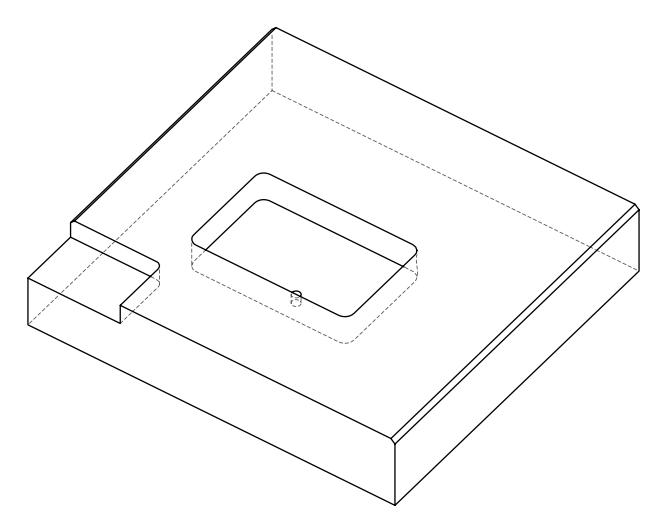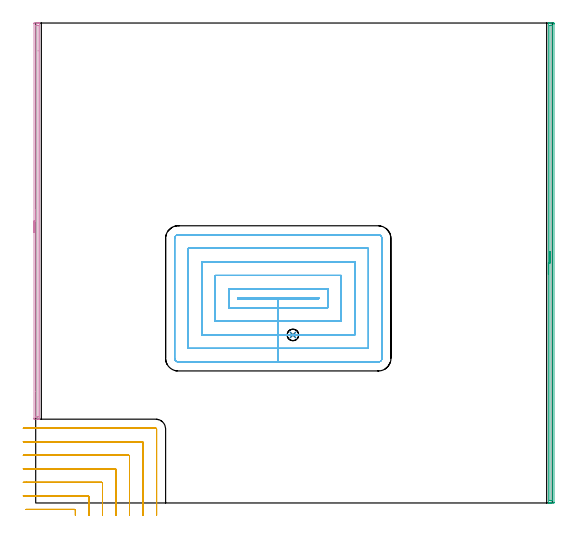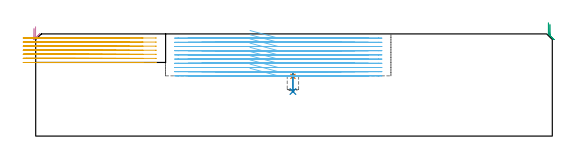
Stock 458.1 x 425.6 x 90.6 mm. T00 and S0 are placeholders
(PLAN: 6 operations, 3 tool changes, 71.4 min)
(1 SPOT_DRILL | STEP1POCKET | NXT0321_9005460120000 | 0.04 min | 4085 mm3)
(2 DRILL_BLIND_HOLE_INTO_CENTER | STEP1POCKET | NXT0301_073 | 0.07 min | 1087 mm3)
(3 AREA_MILL | FG_CHAMFER_SURFACE | UGT0205_001 | 6.99 min | 5320 mm3)
(4 AREA_MILL_1 | FG_CHAMFER_SURFACE_1 | UGT0205_001 | 5.8 min | 4436 mm3)
(5 MILL_CORNER_NOTCH_RECTANGULAR | CORNER_NOTCH_RECTANGULAR | NXT0201_012 | Follow Part, ap 4, ae 75% | 13.32 min | 216108 mm3)
(6 MILL_RECTANGULAR_POCKET | POCKET_RECTANGULAR_STRAIGHT | NXT0201_012 | Follow Part, ap 4, ae 75% | 45.13 min | 948662 mm3)
(TOOL NXT0321_9005460120000 | NC Spot Drill, 142deg, 12mm, Carbide, Uncoated | D12 PA142 FL30 Z2)
(TOOL NXT0301_073 | Carbide Drill 10.2mm [860.1-1020-031A1-MM 2214] | D10.2 PA140 FL55 Z2)
(TOOL UGT0205_001 | Chamfer Mill 20 x 3 x 45 deg. | D20 FL50 Z2)
(TOOL NXT0201_012 | ENDMILL 16mm [2P460-1600-NA 1630] | D16 FL38 Z6)
(OP 1 SPOT_DRILL)
G17 G21 G94 G90
T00 M6
G54
G17 G0 G90 X228.1 Y149. S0 M3
G43 Z100.6 H0
G94 G81 G98 Z52.961 F250. R56.4
G80
M5
M2
(OP 2 DRILL_BLIND_HOLE_INTO_CENTER)
G17 G21 G94 G90
T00 M6
G54
G17 G0 G90 X228.1 Y149. S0 M3
G43 Z100.6 H1
G94 G81 G98 Z39.5 F250. R55.4
G80
M5
M2
(OP 3 AREA_MILL)
G17 G21 G94 G90
T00 M6
G54
G17 G0 G90 X454.6 Y202.8 S1061 M3
G43 Z100.6 H0
G94 G1 Y202.838 Z99.728 F250.
Y202.952 Z98.863
Y203.141 Z98.012
Y203.403 Z97.18
Y203.737 Z96.374
Y204.14 Z95.6
Y204.608 Z94.864
Y205.14 Z94.172
Y205.729 Z93.529
Y206.372 Z92.939
Y207.064 Z92.408
Y207.8 Z91.94
Y208.574 Z91.537
Y209.38 Z91.203
Y210.212 Z90.941
Y211.064 Z90.752
Y211.928 Z90.638
Y212.8 Z90.6
Y425.428
X454.603 Y425.59 Z90.588
X454.722 Y425.598 Z90.47
X454.846 Y425.6 Z90.353
X455.12 Z90.079
X455.792 Z89.403
X457. Z88.197
X457.536 Z87.658
X459.012 Z86.184
X459.28 Y425.597 Z85.916
X459.593 Y425.59 Z85.603
X459.598 Y425.307 Z85.6
X459.6 Y424.981
Y424.654
Y0.619
X459.598 Y0.293
X459.593 Y0.01 Z85.603
X459.28 Y0. Z85.916
X457.536 Z87.658
X457. Z88.197
X456.664 Z88.532
X456.127 Z89.068
X455.792 Z89.403
X454.846 Z90.353
X454.723 Z90.469
X454.702 Y0.001 Z90.489
X454.603 Y0.01 Z90.588
X454.6 Y0.172 Z90.6
Y212.8
X456.014 Z89.186
Y423.195
X456.016 Y423.527 Z89.184
X456.018 Y423.568 Z89.182
X456.02 Y423.583 Z89.18
X456.032 Y423.59 Z89.168
X456.136 Y423.596 Z89.064
X456.269 Y423.599 Z88.931
X458.014 Z87.186
X458.146 Y423.593 Z87.054
X458.171 Y423.591 Z87.029
X458.179 Y423.546 Z87.021
X458.183 Y423.425 Z87.017
X458.185 Y423.195 Z87.015
X458.186 Y2.405 Z87.014
X458.184 Y2.073 Z87.016
X458.182 Y2.032 Z87.018
X458.18 Y2.017 Z87.02
X458.168 Y2.01 Z87.032
X458.064 Y2.004 Z87.136
X457.931 Y2.001 Z87.269
X456.186 Z89.014
X456.054 Y2.007 Z89.146
X456.029 Y2.009 Z89.171
X456.021 Y2.054 Z89.179
X456.017 Y2.175 Z89.183
X456.015 Y2.405 Z89.185
X456.014 Y212.8 Z89.186
Y213.672 Z89.224
Y214.536 Z89.338
Y215.388 Z89.526
Y216.22 Z89.789
Y217.026 Z90.123
Y217.8 Z90.526
Y218.536 Z90.994
Y219.228 Z91.525
Y219.871 Z92.115
Y220.46 Z92.758
Y220.992 Z93.45
Y221.46 Z94.186
Y221.863 Z94.96
Y222.197 Z95.766
Y222.459 Z96.598
Y222.648 Z97.449
Y222.762 Z98.314
Y222.8 Z99.186
G0 Z100.6
M5
M2
(OP 4 AREA_MILL_1)
G17 G21 G94 G90
T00 M6
G54
G17 G0 G90 X-1.5 Y239.95 S1061 M3
G43 Z100.6 H0
Z95.6
G94 G1 Y239.988 Z94.728 F250.
Y240.102 Z93.863
Y240.291 Z93.012
Y240.553 Z92.18
Y240.887 Z91.374
Y241.29 Z90.6
Y241.758 Z89.864
Y242.29 Z89.172
Y242.879 Z88.529
Y243.522 Z87.94
Y244.214 Z87.408
Y244.95 Z86.94
Y245.724 Z86.537
Y246.53 Z86.203
Y247.362 Z85.941
Y248.214 Z85.752
Y249.078 Z85.638
Y249.95 Z85.6
Y424.986
X-1.498 Y425.312
X-1.493 Y425.59 Z85.603
X-1.18 Y425.6 Z85.915
X0.564 Z87.658
X1.109 Z88.206
X1.436 Z88.532
X1.982 Z89.078
X2.308 Z89.403
X2.961 Z90.06
X3.26 Z90.36
X3.382 Y425.598 Z90.474
X3.497 Y425.59 Z90.588
X3.5 Y425.433 Z90.6
Y74.467
X3.497 Y74.31 Z90.588
X3.382 Y74.302 Z90.474
X3.26 Y74.3 Z90.36
X2.961 Z90.061
X2.308 Z89.403
X1.11 Z88.206
X0.564 Z87.658
X-1.07 Z86.026
X-1.18 Y74.302 Z85.916
X-1.493 Y74.31 Z85.603
X-1.498 Y74.589 Z85.6
X-1.5 Y74.914
Y75.241
Y249.95
X-0.086 Z87.014
Y423.2
X-0.084 Y423.533 Z87.016
X-0.082 Y423.573 Z87.018
X-0.08 Y423.586 Z87.02
X-0.06 Y423.59 Z87.04
X0.043 Y423.597 Z87.143
X0.174 Y423.6 Z87.274
X1.919 Y423.599 Z89.019
X2.047 Y423.593 Z89.147
X2.07 Y423.591 Z89.17
X2.079 Y423.549 Z89.179
X2.083 Y423.431 Z89.183
X2.085 Y423.2 Z89.185
X2.086 Y400.934 Z89.186
Y76.7
X2.084 Y76.367 Z89.184
X2.082 Y76.327 Z89.182
X2.08 Y76.314 Z89.18
X2.06 Y76.31 Z89.16
X1.956 Y76.303 Z89.056
X1.826 Y76.3 Z88.926
X0.081 Y76.301 Z87.181
X-0.047 Y76.307 Z87.053
X-0.07 Y76.309 Z87.03
X-0.079 Y76.351 Z87.021
X-0.083 Y76.469 Z87.017
X-0.085 Y76.7 Z87.015
X-0.086 Y98.938 Z87.014
Y249.95
Y250.822 Z87.052
Y251.686 Z87.166
Y252.538 Z87.355
Y253.37 Z87.617
Y254.176 Z87.951
Y254.95 Z88.354
Y255.686 Z88.823
Y256.378 Z89.354
Y257.021 Z89.943
Y257.61 Z90.586
Y258.142 Z91.278
Y258.61 Z92.014
Y259.013 Z92.788
Y259.347 Z93.594
Y259.609 Z94.426
Y259.798 Z95.278
Y259.912 Z96.143
Y259.95 Z97.014
G0 Z100.6
M5
M2
(OP 5 MILL_CORNER_NOTCH_RECTANGULAR)
G17 G21 G94 G90
T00 M6
G54
G17 G0 G90 X35.2 Y-11. S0 M3
G43 Z100.6 H1
Z86.986
G94 G1 Y-8. F250.
Y-6.494 F500.
G3 X34.406 Y-5.7 R0.8
G1 X-5.613
X-8.613 F250.
G0 Z100.6
X47.2 Y-11.
Z86.986
G1 Y-8.
Y5.506 F500.
G3 X46.406 Y6.3 R0.8
G1 X-8.
X-11. F250.
G0 Z100.6
X59.2 Y-11.
Z86.986
G1 Y-8.
Y17.505 F500.
G3 X58.405 Y18.3 R0.8
G1 X-8.
X-11. F250.
G0 Z100.6
X71.2 Y-11.
Z86.986
G1 Y-8.
Y29.505 F500.
G3 X70.405 Y30.3 R0.8
G1 X-8.
X-11. F250.
G0 Z100.6
X83.2 Y-11.
Z86.986
G1 Y-8.
Y41.505 F500.
G3 X82.405 Y42.3 R0.8
G1 X-8.
X-11. F250.
G0 Z100.6
X95.2 Y-11.
Z86.986
G1 Y-8.
Y53.505 F500.
G3 X94.405 Y54.3 R0.8
G1 X-8.
X-11. F250.
G0 Z100.6
X107.2 Y-11.
Z86.986
G1 Y-8.
Y65.504 F500.
G3 X106.404 Y66.3 R0.8
G1 X-8.
X-11. F250.
G0 Z100.6
X35.2 Y-11.
Z83.371
G1 Y-8.
Y-6.494 F500.
G3 X34.406 Y-5.7 R0.8
G1 X-5.613
X-8.613 F250.
G0 Z100.6
X47.2 Y-11.
Z83.371
G1 Y-8.
Y5.506 F500.
G3 X46.406 Y6.3 R0.8
G1 X-8.
X-11. F250.
G0 Z100.6
X59.2 Y-11.
Z83.371
G1 Y-8.
Y17.505 F500.
G3 X58.405 Y18.3 R0.8
G1 X-8.
X-11. F250.
G0 Z100.6
X71.2 Y-11.
Z83.371
G1 Y-8.
Y29.505 F500.
G3 X70.405 Y30.3 R0.8
G1 X-8.
X-11. F250.
G0 Z100.6
X83.2 Y-11.
Z83.371
G1 Y-8.
Y41.505 F500.
G3 X82.405 Y42.3 R0.8
G1 X-8.
X-11. F250.
G0 Z100.6
X95.2 Y-11.
Z83.371
G1 Y-8.
Y53.505 F500.
G3 X94.405 Y54.3 R0.8
G1 X-8.
X-11. F250.
G0 Z100.6
X107.2 Y-11.
Z83.371
G1 Y-8.
Y65.504 F500.
G3 X106.404 Y66.3 R0.8
G1 X-8.
X-11. F250.
G0 Z100.6
X35.2 Y-11.
Z79.757
G1 Y-8.
Y-6.494 F500.
G3 X34.406 Y-5.7 R0.8
G1 X-5.613
X-8.613 F250.
G0 Z100.6
X47.2 Y-11.
Z79.757
G1 Y-8.
Y5.506 F500.
G3 X46.406 Y6.3 R0.8
G1 X-8.
X-11. F250.
G0 Z100.6
X59.2 Y-11.
Z79.757
G1 Y-8.
Y17.505 F500.
G3 X58.405 Y18.3 R0.8
G1 X-8.
X-11. F250.
G0 Z100.6
X71.2 Y-11.
Z79.757
G1 Y-8.
Y29.505 F500.
G3 X70.405 Y30.3 R0.8
G1 X-8.
X-11. F250.
G0 Z100.6
X83.2 Y-11.
Z79.757
G1 Y-8.
Y41.505 F500.
G3 X82.405 Y42.3 R0.8
G1 X-8.
X-11. F250.
G0 Z100.6
X95.2 Y-11.
Z79.757
G1 Y-8.
Y53.505 F500.
G3 X94.405 Y54.3 R0.8
G1 X-8.
X-11. F250.
G0 Z100.6
X107.2 Y-11.
Z79.757
G1 Y-8.
Y65.504 F500.
G3 X106.404 Y66.3 R0.8
G1 X-8.
X-11. F250.
G0 Z100.6
X35.2 Y-11.
Z76.143
G1 Y-8.
Y-6.494 F500.
G3 X34.406 Y-5.7 R0.8
G1 X-5.613
X-8.613 F250.
G0 Z100.6
X47.2 Y-11.
Z76.143
G1 Y-8.
Y5.506 F500.
G3 X46.406 Y6.3 R0.8
G1 X-8.
X-11. F250.
G0 Z100.6
X59.2 Y-11.
Z76.143
G1 Y-8.
Y17.505 F500.
G3 X58.405 Y18.3 R0.8
G1 X-8.
X-11. F250.
G0 Z100.6
X71.2 Y-11.
Z76.143
G1 Y-8.
Y29.505 F500.
G3 X70.405 Y30.3 R0.8
G1 X-8.
X-11. F250.
G0 Z100.6
X83.2 Y-11.
Z76.143
G1 Y-8.
Y41.505 F500.
G3 X82.405 Y42.3 R0.8
G1 X-8.
X-11. F250.
G0 Z100.6
X95.2 Y-11.
Z76.143
G1 Y-8.
Y53.505 F500.
G3 X94.405 Y54.3 R0.8
G1 X-8.
X-11. F250.
G0 Z100.6
X107.2 Y-11.
Z76.143
G1 Y-8.
Y65.504 F500.
G3 X106.404 Y66.3 R0.8
G1 X-8.
X-11. F250.
G0 Z100.6
X35.2 Y-11.
Z72.529
G1 Y-8.
Y-6.494 F500.
G3 X34.406 Y-5.7 R0.8
G1 X-5.613
X-8.613 F250.
G0 Z100.6
X47.2 Y-11.
Z72.529
G1 Y-8.
Y5.506 F500.
G3 X46.406 Y6.3 R0.8
G1 X-8.
X-11. F250.
G0 Z100.6
X59.2 Y-11.
Z72.529
G1 Y-8.
Y17.505 F500.
G3 X58.405 Y18.3 R0.8
G1 X-8.
X-11. F250.
G0 Z100.6
X71.2 Y-11.
Z72.529
G1 Y-8.
Y29.505 F500.
G3 X70.405 Y30.3 R0.8
G1 X-8.
X-11. F250.
G0 Z100.6
X83.2 Y-11.
Z72.529
G1 Y-8.
Y41.505 F500.
G3 X82.405 Y42.3 R0.8
G1 X-8.
X-11. F250.
G0 Z100.6
X95.2 Y-11.
Z72.529
G1 Y-8.
Y53.505 F500.
G3 X94.405 Y54.3 R0.8
G1 X-8.
X-11. F250.
G0 Z100.6
X107.2 Y-11.
Z72.529
G1 Y-8.
Y65.504 F500.
G3 X106.404 Y66.3 R0.8
G1 X-8.
X-11. F250.
G0 Z100.6
X35.2 Y-11.
Z68.914
G1 Y-8.
Y-6.494 F500.
G3 X34.406 Y-5.7 R0.8
G1 X-5.613
X-8.613 F250.
G0 Z100.6
X47.2 Y-11.
Z68.914
G1 Y-8.
Y5.506 F500.
G3 X46.406 Y6.3 R0.8
G1 X-8.
X-11. F250.
G0 Z100.6
X59.2 Y-11.
Z68.914
G1 Y-8.
Y17.505 F500.
G3 X58.405 Y18.3 R0.8
G1 X-8.
X-11. F250.
G0 Z100.6
X71.2 Y-11.
Z68.914
G1 Y-8.
Y29.505 F500.
G3 X70.405 Y30.3 R0.8
G1 X-8.
X-11. F250.
G0 Z100.6
X83.2 Y-11.
Z68.914
G1 Y-8.
Y41.505 F500.
G3 X82.405 Y42.3 R0.8
G1 X-8.
X-11. F250.
G0 Z100.6
X95.2 Y-11.
Z68.914
G1 Y-8.
Y53.505 F500.
G3 X94.405 Y54.3 R0.8
G1 X-8.
X-11. F250.
G0 Z100.6
X107.2 Y-11.
Z68.914
G1 Y-8.
Y65.504 F500.
G3 X106.404 Y66.3 R0.8
G1 X-8.
X-11. F250.
G0 Z100.6
X35.2 Y-11.
Z65.3
G1 Y-8.
Y-6.494 F500.
G3 X34.406 Y-5.7 R0.8
G1 X-5.613
X-8.613 F250.
G0 Z100.6
X47.2 Y-11.
Z65.3
G1 Y-8.
Y5.506 F500.
G3 X46.406 Y6.3 R0.8
G1 X-8.
X-11. F250.
G0 Z100.6
X59.2 Y-11.
Z65.3
G1 Y-8.
Y17.505 F500.
G3 X58.405 Y18.3 R0.8
G1 X-8.
X-11. F250.
G0 Z100.6
X71.2 Y-11.
Z65.3
G1 Y-8.
Y29.505 F500.
G3 X70.405 Y30.3 R0.8
G1 X-8.
X-11. F250.
G0 Z100.6
X83.2 Y-11.
Z65.3
G1 Y-8.
Y41.505 F500.
G3 X82.405 Y42.3 R0.8
G1 X-8.
X-11. F250.
G0 Z100.6
X95.2 Y-11.
Z65.3
G1 Y-8.
Y53.505 F500.
G3 X94.405 Y54.3 R0.8
G1 X-8.
X-11. F250.
G0 Z100.6
X107.2 Y-11.
Z65.3
G1 Y-8.
Y65.504 F500.
G3 X106.404 Y66.3 R0.8
G1 X-8.
X-11. F250.
G0 Z100.6
M5
M2
(OP 6 MILL_RECTANGULAR_POCKET)
G17 G21 G94 G90
T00 M6
G54
G17 G0 G90 X190.021 Y181.1 S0 M3
G43 Z100.6 H1
Z93.6
G94 G1 X215.1 Z86.88 F250.
X251. F500.
Y181.8
X179.2
Y181.1
X215.1
Y173.1
X259.
Y189.8
X171.2
Y173.1
X215.1
Y161.1
X271.
Y201.8
X159.2
Y161.1
X215.1
Y149.1
X283.
Y213.8
X147.2
Y149.1
X215.1
Y137.1
X295.
Y225.8
X135.2
Y137.1
X215.1
Y125.1
X303.9
G3 X307. Y128.2 R3.1
G1 Y234.7
G3 X303.9 Y237.8 R3.1
G1 X126.3
G3 X123.2 Y234.7 R3.1
G1 Y128.2
G3 X126.3 Y125.1 R3.1
G1 X215.1
X216.1
G0 X190.021 Y181.1 Z89.88
G1 X215.1 Z83.16 F250.
X251. F500.
Y181.8
X179.2
Y181.1
X215.1
Y173.1
X259.
Y189.8
X171.2
Y173.1
X215.1
Y161.1
X271.
Y201.8
X159.2
Y161.1
X215.1
Y149.1
X283.
Y213.8
X147.2
Y149.1
X215.1
Y137.1
X295.
Y225.8
X135.2
Y137.1
X215.1
Y125.1
X303.9
G3 X307. Y128.2 R3.1
G1 Y234.7
G3 X303.9 Y237.8 R3.1
G1 X126.3
G3 X123.2 Y234.7 R3.1
G1 Y128.2
G3 X126.3 Y125.1 R3.1
G1 X215.1
X216.1
G0 X190.021 Y181.1 Z86.16
G1 X215.1 Z79.44 F250.
X251. F500.
Y181.8
X179.2
Y181.1
X215.1
Y173.1
X259.
Y189.8
X171.2
Y173.1
X215.1
Y161.1
X271.
Y201.8
X159.2
Y161.1
X215.1
Y149.1
X283.
Y213.8
X147.2
Y149.1
X215.1
Y137.1
X295.
Y225.8
X135.2
Y137.1
X215.1
Y125.1
X303.9
G3 X307. Y128.2 R3.1
G1 Y234.7
G3 X303.9 Y237.8 R3.1
G1 X126.3
G3 X123.2 Y234.7 R3.1
G1 Y128.2
G3 X126.3 Y125.1 R3.1
G1 X215.1
X216.1
G0 X190.021 Y181.1 Z82.44
G1 X215.1 Z75.72 F250.
X251. F500.
Y181.8
X179.2
Y181.1
X215.1
Y173.1
X259.
Y189.8
X171.2
Y173.1
X215.1
Y161.1
X271.
Y201.8
X159.2
Y161.1
X215.1
Y149.1
X283.
Y213.8
X147.2
Y149.1
X215.1
Y137.1
X295.
Y225.8
X135.2
Y137.1
X215.1
Y125.1
X303.9
G3 X307. Y128.2 R3.1
G1 Y234.7
G3 X303.9 Y237.8 R3.1
G1 X126.3
G3 X123.2 Y234.7 R3.1
G1 Y128.2
G3 X126.3 Y125.1 R3.1
G1 X215.1
X216.1
G0 X190.021 Y181.1 Z78.72
G1 X215.1 Z72. F250.
X251. F500.
Y181.8
X179.2
Y181.1
X215.1
Y173.1
X259.
Y189.8
X171.2
Y173.1
X215.1
Y161.1
X271.
Y201.8
X159.2
Y161.1
X215.1
Y149.1
X283.
Y213.8
X147.2
Y149.1
X215.1
Y137.1
X295.
Y225.8
X135.2
Y137.1
X215.1
Y125.1
X303.9
G3 X307. Y128.2 R3.1
G1 Y234.7
G3 X303.9 Y237.8 R3.1
G1 X126.3
G3 X123.2 Y234.7 R3.1
G1 Y128.2
G3 X126.3 Y125.1 R3.1
G1 X215.1
X216.1
G0 X190.021 Y181.1 Z75.
G1 X215.1 Z68.28 F250.
X251. F500.
Y181.8
X179.2
Y181.1
X215.1
Y173.1
X259.
Y189.8
X171.2
Y173.1
X215.1
Y161.1
X271.
Y201.8
X159.2
Y161.1
X215.1
Y149.1
X283.
Y213.8
X147.2
Y149.1
X215.1
Y137.1
X295.
Y225.8
X135.2
Y137.1
X215.1
Y125.1
X303.9
G3 X307. Y128.2 R3.1
G1 Y234.7
G3 X303.9 Y237.8 R3.1
G1 X126.3
G3 X123.2 Y234.7 R3.1
G1 Y128.2
G3 X126.3 Y125.1 R3.1
G1 X215.1
X216.1
G0 X190.021 Y181.1 Z71.28
G1 X215.1 Z64.56 F250.
X251. F500.
Y181.8
X179.2
Y181.1
X215.1
Y173.1
X259.
Y189.8
X171.2
Y173.1
X215.1
Y161.1
X271.
Y201.8
X159.2
Y161.1
X215.1
Y149.1
X283.
Y213.8
X147.2
Y149.1
X215.1
Y137.1
X295.
Y225.8
X135.2
Y137.1
X215.1
Y125.1
X303.9
G3 X307. Y128.2 R3.1
G1 Y234.7
G3 X303.9 Y237.8 R3.1
G1 X126.3
G3 X123.2 Y234.7 R3.1
G1 Y128.2
G3 X126.3 Y125.1 R3.1
G1 X215.1
X216.1
G0 X190.021 Y181.1 Z67.56
G1 X215.1 Z60.84 F250.
X251. F500.
Y181.8
X179.2
Y181.1
X215.1
Y173.1
X259.
Y189.8
X171.2
Y173.1
X215.1
Y161.1
X271.
Y201.8
X159.2
Y161.1
X215.1
Y149.1
X283.
Y213.8
X147.2
Y149.1
X215.1
Y137.1
X295.
Y225.8
X135.2
Y137.1
X215.1
Y125.1
X303.9
G3 X307. Y128.2 R3.1
G1 Y234.7
G3 X303.9 Y237.8 R3.1
G1 X126.3
G3 X123.2 Y234.7 R3.1
G1 Y128.2
G3 X126.3 Y125.1 R3.1
G1 X215.1
X216.1
G0 X190.021 Y181.1 Z63.84
G1 X215.1 Z57.12 F250.
X251. F500.
Y181.8
X179.2
Y181.1
X215.1
Y173.1
X259.
Y189.8
X171.2
Y173.1
X215.1
Y161.1
X271.
Y201.8
X159.2
Y161.1
X215.1
Y149.1
X283.
Y213.8
X147.2
Y149.1
X215.1
Y137.1
X295.
Y225.8
X135.2
Y137.1
X215.1
Y125.1
X303.9
G3 X307. Y128.2 R3.1
G1 Y234.7
G3 X303.9 Y237.8 R3.1
G1 X126.3
G3 X123.2 Y234.7 R3.1
G1 Y128.2
G3 X126.3 Y125.1 R3.1
G1 X215.1
X216.1
G0 X190.021 Y181.1 Z60.12
G1 X215.1 Z53.4 F250.
X251. F500.
Y181.8
X179.2
Y181.1
X215.1
Y173.1
X259.
Y189.8
X171.2
Y173.1
X215.1
Y161.1
X271.
Y201.8
X159.2
Y161.1
X215.1
Y149.1
X283.
Y213.8
X147.2
Y149.1
X215.1
Y137.1
X295.
Y225.8
X135.2
Y137.1
X215.1
Y125.1
X303.9
G3 X307. Y128.2 R3.1
G1 Y234.7
G3 X303.9 Y237.8 R3.1
G1 X126.3
G3 X123.2 Y234.7 R3.1
G1 Y128.2
G3 X126.3 Y125.1 R3.1
G1 X215.1
X216.1
G0 Z100.6
M5
M2
